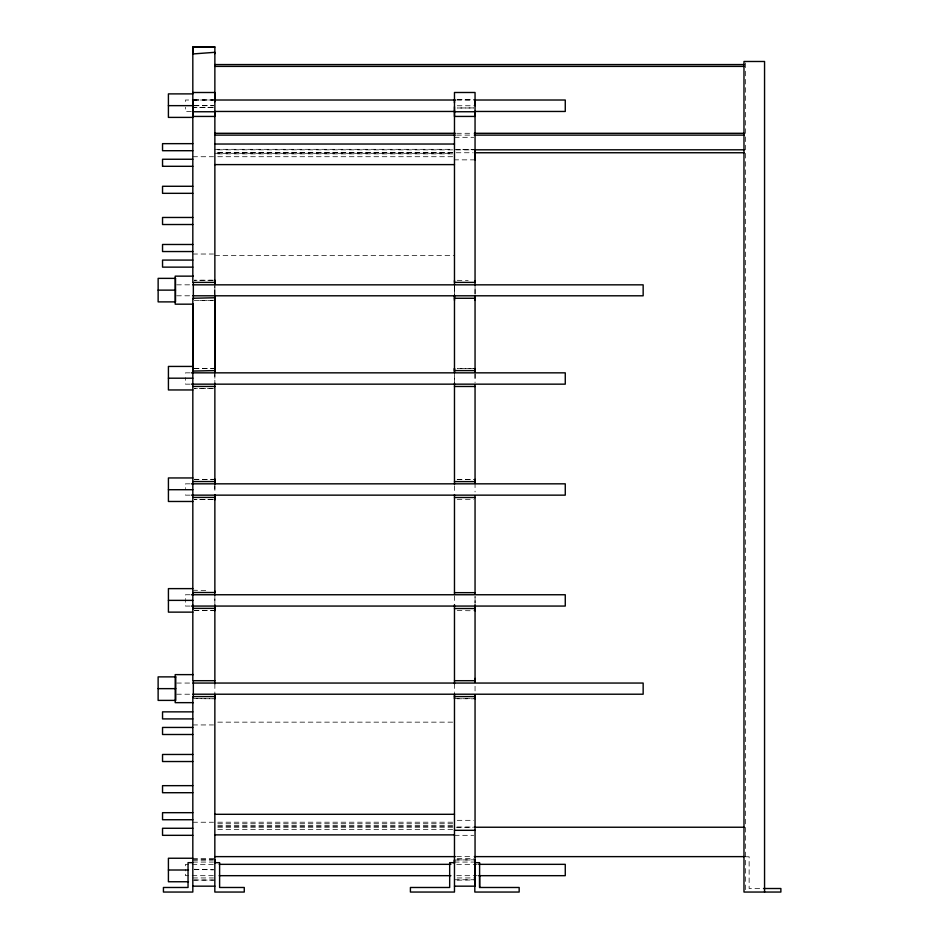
<?xml version="1.0" encoding="UTF-8"?>
<svg xmlns="http://www.w3.org/2000/svg" width="939" height="939" viewBox="0 0 939 939"><rect width="100%" height="100%" fill="white"/><g stroke="black" fill="none" stroke-linecap="round" stroke-linejoin="round"><path stroke-width="0.7" stroke-dasharray="4.7 3.52" d="M214.867 378.264L214.867 374.45M214.867 290.585L214.867 286.465M214.867 603.66L214.867 596.887M214.867 489.231L214.867 485.416M214.867 289.881L214.867 296.935L214.867 286.184M454.476 382.384L454.476 378.276M454.476 294.541L454.476 289.071M454.476 288.719L454.476 286.254M475.052 378.276L475.052 371.926L475.052 382.666M475.052 294.153L475.052 286.606M475.052 603.202L475.052 600.526M475.052 600.35L475.052 596.535L475.052 603.084M194.209 300.515L214.867 300.28M194.197 368.546L214.867 368.311M194.209 479.512L214.867 479.277M457.211 479.571L475.052 479.348M457.211 698.804L473.679 698.604M192.824 860.054L213.493 859.819M454.476 860.054L473.667 859.819M457.223 880.172L473.679 879.972M194.209 610.655L213.493 610.444M212.12 388.511L194.209 388.664L213.493 388.593M194.209 105.755L213.493 105.614M192.835 880.16L213.493 879.996M194.209 100.004L214.867 99.945M213.341 100.015L185.476 100.015L185.476 104.288M456.753 100.015L472.88 100.015M457.211 105.755L473.679 105.755M191.345 111.459L185.476 111.459L185.476 107.199M456.706 133.291L472.822 133.291M456.706 135.11L472.822 135.11M454.476 137.317L473.679 137.317M214.867 149.324L453.009 149.324M454.476 149.665L473.679 149.665L457.211 149.677M217.789 149.806L472.822 149.876M217.789 152.364L453.009 152.364M217.789 152.752L472.822 152.752M214.867 153.292L453.009 153.292M217.789 153.879L454.476 153.879M192.824 156.731L213.493 156.731M217.789 156.719L453.009 156.719M475.052 159.865L454.476 159.853M192.824 254.023L213.493 254.023M214.867 255.478L454.476 255.478M176.649 284.834L191.321 284.834M176.649 295.797L191.321 295.797M189.878 372.842L185.476 372.842L185.476 376.562M189.878 384.157L185.476 384.157L185.476 377.619M189.878 483.831L185.476 483.831L185.476 488.597M189.878 495.146L185.476 495.146L185.476 491.426M457.211 499.302L473.679 499.302M189.878 594.751L185.476 594.751L185.476 599.528M189.878 606.066L185.476 606.066L185.476 601.277M176.649 683.052L191.321 683.052M176.649 694.214L191.321 694.214M217.789 722.15L454.476 722.15M192.824 724.943L213.493 724.943M457.211 820.322L473.679 820.322M192.824 822.235L213.493 822.235M217.789 822.2L453.009 822.2M217.789 823.738L454.476 823.738M217.789 825.616L453.009 825.616M217.789 826.543L453.009 826.543M457.211 827.083L473.679 827.083M217.801 827.236L472.833 827.236M217.789 829.583L453.009 829.583M454.476 835.323L473.679 835.323M456.706 856.626L472.833 856.626M745.601 856.779L749.134 856.779L749.134 888.517L763.56 888.517M192.824 858.469L214.867 858.469M457.211 858.469L473.679 858.469M192.824 862.072L213.493 862.072M454.476 862.072L475.052 862.072M213.341 864.338L185.476 864.338L185.476 870.946M456.753 864.338L477.282 864.338M194.209 869.667L213.493 869.655M213.341 875.676L185.476 875.676L185.476 871.991M456.753 875.676L477.282 875.676M192.824 877.942L213.493 877.942M457.211 877.942L475.052 877.942M454.476 879.749L473.679 879.749M192.824 859.901L213.493 859.924M194.209 99.945L213.493 100.004M457.223 99.511L475.052 99.663M194.197 105.614L213.493 105.755M213.493 499.63L194.209 499.478L213.493 499.677M192.824 698.616L213.493 698.78L194.209 698.604M194.197 879.996L214.867 880.16M199.714 300.363L213.493 300.515M194.209 368.323L213.493 368.546M194.209 479.289L214.867 479.536M192.824 590.244L206.603 590.408M194.209 610.444L213.493 610.655M457.223 479.383L473.679 479.583M457.211 610.585L473.679 610.784M454.476 698.593L473.679 698.827M457.223 859.831L475.052 860.054M457.211 99.71L473.679 100.004M457.211 280.303L468.185 280.526M194.209 869.256L213.493 869.913M745.601 62.948L745.601 892.05M475.052 285.174L475.052 288.719M475.052 289.071L475.052 294.541M475.052 482.951L475.052 491.942M475.052 686.245L475.052 691.022M454.476 286.336L454.476 295.128M454.476 374.332L454.476 383.124M454.476 485.792L454.476 493.116M454.476 595.784L454.476 603.883M454.476 683.78L454.476 692.571M214.867 371.914L214.867 383.124M214.867 485.698L214.867 493.339M214.867 595.784L214.867 603.108M214.867 683.78L214.867 692.782M473.679 107.926L457.211 107.985L473.679 107.997M213.493 107.516L194.209 107.562L213.493 107.562M213.493 280.221L194.209 280.256L213.493 280.256M473.679 368.534L457.223 368.393L473.679 368.558"/><path stroke-width="1.41" d="M214.867 111.753L192.824 111.753L192.824 100.004L192.824 116.436L214.867 116.436M192.824 609.071L192.824 605.021M192.824 595.373L192.824 592.685M214.867 115.92L214.867 113.032M214.867 300.28L214.867 297.769L192.824 298.262L192.824 371.069L214.867 370.576L214.867 297.769M214.867 101.67L214.867 92.503L192.824 92.503M214.867 53.629L214.867 46.95L192.824 47.009L192.824 282.393L214.867 282.393M214.867 698.792L214.867 695.236M214.867 610.667L214.867 605.596M214.867 591.124L214.867 592.509L192.824 592.509M214.867 496.085L214.867 499.642L214.867 497.424L192.824 497.424M454.476 371.926L454.476 368.37L454.476 370.588L475.052 370.588M454.476 300.398L454.476 295.55M454.476 280.526L454.476 282.393L475.052 282.393M454.476 106.753L454.476 116.424L475.052 116.424M475.052 105.755L475.052 100.027L475.052 104.816M475.052 368.581L475.052 371.926L475.052 295.55M475.052 300.421L475.052 295.891M475.052 281.195L475.052 280.597M475.052 159.9L475.052 149.677M475.052 698.839L475.052 695.236L475.052 886.17L454.476 886.17M475.052 610.808L475.052 604.528M454.476 863.399L454.488 859.795L454.476 862.072M214.867 47.009L192.824 47.009L192.824 53.957L214.867 52.314L214.867 284.869M214.855 64.568L743.981 64.568M214.855 66.387L743.981 66.387M192.824 93.888L168.41 93.888L168.41 117.398L192.824 117.398M214.808 100.015L455.286 100.015M474.348 100.015L565.266 100.015L565.266 111.459L474.348 111.459M168.41 105.649L192.824 105.649M214.808 111.459L455.286 111.459M454.476 111.741L475.052 111.741M214.855 133.291L455.239 133.291M474.289 133.291L743.981 133.291M214.855 135.11L455.239 135.11M474.289 135.11L743.981 135.11M192.824 143.655L162.541 143.655L162.541 150.71L192.824 150.71M214.867 144.031L454.476 144.031M474.289 149.806L743.981 149.806M474.289 152.752L743.981 152.752M192.824 159.243L162.541 159.254L162.541 166.309M214.867 164.607L454.476 164.607M162.541 166.297L192.824 166.309M192.824 186.274L162.541 186.274L162.541 193.328L192.824 193.328M192.824 217.472L162.541 217.472L162.541 224.527L192.824 224.515M192.824 244.492L162.541 244.48L162.541 251.546L192.824 251.546M192.824 260.08L162.541 260.08L162.541 267.134L192.824 267.134M193.34 276.148L175.194 276.148L175.194 304.177L193.34 304.177M192.788 284.834L643.156 284.834L643.156 295.797L192.788 295.797M158.139 290.128L175.523 290.128M454.476 298.273L475.052 298.273M191.345 372.842L565.266 372.842L565.266 384.157L191.345 384.157M168.421 378.194L192.835 378.194M192.824 386.457L214.867 386.457M454.476 386.469L475.052 386.469M192.835 389.955L168.421 389.955L168.421 366.433L192.835 366.433L192.824 680.693L214.867 680.693M192.835 477.951L168.421 477.951L168.421 501.473L192.835 501.473M192.824 481.543L214.867 481.543L214.867 479.277L214.867 482.881M454.476 481.613L475.052 481.613M191.345 483.831L565.266 483.831L565.266 495.146L191.345 495.146M168.421 489.712L192.835 489.712M454.476 497.494L475.052 497.494M192.835 588.624L168.421 588.624L168.421 612.134L192.835 612.134M454.476 592.662L475.052 592.662M191.345 594.751L565.266 594.751L565.266 606.066L191.345 606.066M168.421 600.373L192.835 600.373M192.824 608.39L214.867 608.39M454.476 608.531L475.052 608.531M193.34 674.625L175.194 674.625L175.194 702.654L193.34 702.654M454.476 680.693L475.052 680.693M192.788 683.052L643.156 683.052L643.156 694.214L192.788 694.214M158.128 688.639L175.769 688.639M214.867 696.574L192.824 696.574L192.824 892.05L163.433 892.05L163.433 887.484L188.046 887.484L188.046 862.659L192.824 862.659M454.476 696.574L475.052 696.574M192.824 711.856L162.541 711.856L162.541 718.91L192.824 718.91M192.824 727.443L162.541 727.443L162.541 734.498L192.824 734.498M192.824 754.463L162.541 754.475L162.541 761.529L192.824 761.529M192.824 785.65L162.541 785.673L162.541 792.727L192.824 792.704M192.824 812.681L162.541 812.681L162.541 819.735L192.824 819.735M214.867 814.301L454.476 814.301M474.301 827.236L743.981 827.236M192.824 828.268L162.541 828.268L162.541 835.334L192.824 835.323M454.476 830.322L475.052 830.322M214.867 834.877L454.476 834.877M214.867 856.626L455.239 856.626M474.301 856.626L743.981 856.626M192.824 858.246L168.41 858.246L168.41 881.756L188.516 881.756M214.831 862.659L219.609 862.659L219.609 887.484L244.269 887.484L244.269 892.05L214.831 892.05L214.867 694.038M454.476 862.659L449.675 862.659L449.675 887.484L410.413 887.484L410.413 892.05L454.476 892.05L454.476 694.038M219.198 864.338L450.884 864.338M478.749 864.338L565.266 864.338L565.266 875.676L478.749 875.676M168.41 870.007L188.516 870.007M219.198 875.676L450.884 875.676M192.824 886.17L214.867 886.17M479.583 887.484L519.161 887.484L519.161 892.05L474.817 892.05L474.829 862.659L479.606 862.659L479.606 887.484L479.583 875.794M763.56 888.517L780.872 888.517L780.872 892.05L743.981 892.05L743.981 61.481L764.557 61.481L764.557 892.05M475.052 862.072L475.04 859.795L475.052 863.399M214.867 370.576L214.867 368.311L214.867 371.914M475.04 111.6L475.052 115.274M475.052 479.348L475.052 482.951L475.052 385.131M475.052 678.428L475.052 682.031L475.052 607.204M454.476 99.663L454.476 102.856M454.476 695.236L454.476 698.839M214.867 280.221L214.867 283.731M214.867 863.399L214.867 859.795L214.867 862.072M475.052 285.174L475.052 92.492L454.476 92.492L454.476 284.869M475.052 496.156L475.052 594M454.476 295.128L454.476 372.865M454.476 383.124L454.476 484.324M454.476 494.583L454.476 594.317M454.476 604.575L454.476 683.78M214.867 295.128L214.867 372.865M214.867 383.124L214.867 484.324M214.867 494.583L214.867 595.209M214.867 604.575L214.867 683.78M193.34 282.698L193.34 298.848M193.34 681.174L193.34 697.325M192.824 304.048L192.824 366.245M175.523 278.367L158.139 278.367L158.139 301.889L175.523 301.889L175.523 278.367M175.769 676.878L158.128 676.878L158.128 700.388L175.769 700.388L175.769 676.878"/></g></svg>
